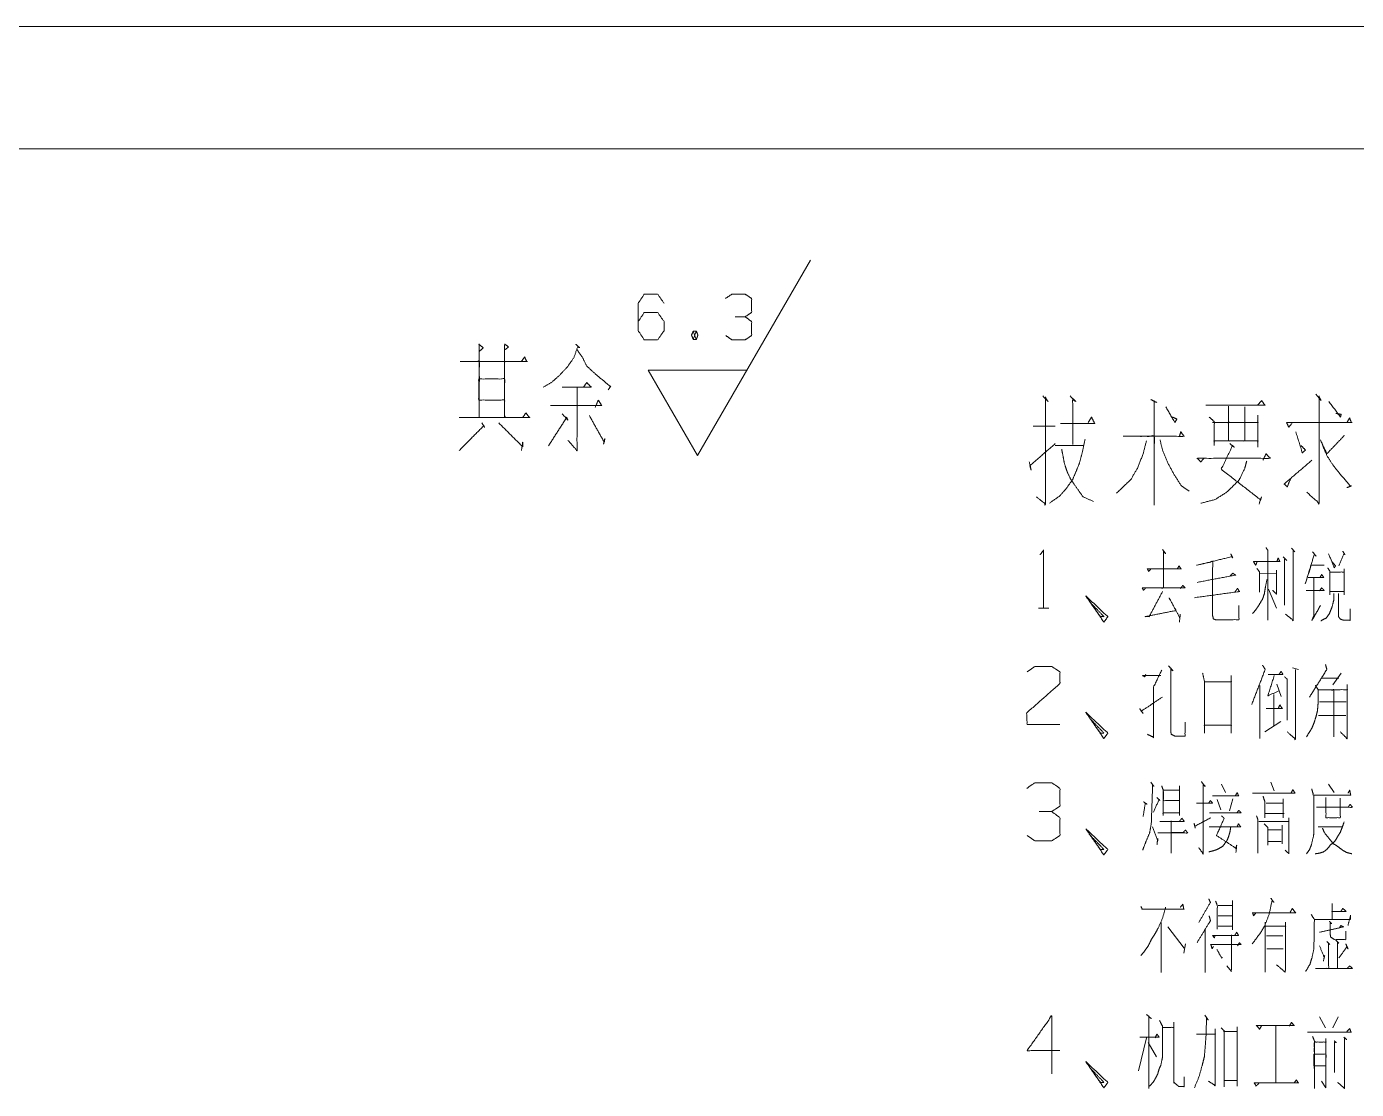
# Model space of a CAD drawing. Header units: millimetres. Extents: x 0 to 420, y 0 to 297.
# Drawn here: x 317.8 to 372.2, y 253.5 to 297 of the extents above; entities that cross this region are included whole.
import ezdxf

# ---------------------------------------------------------------- set-up
doc = ezdxf.new("R2010")
doc.units = ezdxf.units.MM
doc.layers.add('101', color=7, linetype='Continuous', true_color=0xffffff)

msp = doc.modelspace()

# ---------------------------------------------------------------- linework, layer by layer
at = {"layer": '101', "color": 133, "linetype": 'Continuous', "lineweight": 18}
for p, q in [((420, 297), (0, 297)), ((415, 292), (25, 292))]:
    msp.add_line(p, q, dxfattribs=at)
at = {"layer": '101', "color": 43, "linetype": 'Continuous', "lineweight": 18}
for p, q in [((345.265, 279.451), (349.881, 287.451)), ((345.084, 284.541), (345.21, 284.206)), ((345.265, 279.451), (343.245, 282.951)), ((343.245, 282.951), (347.284, 282.951))]:
    msp.add_line(p, q, dxfattribs=at)
at = {"layer": '101', "color": 72, "linetype": 'Continuous', "lineweight": 18}
for p, q in [((358.997, 280.653), (359.898, 280.653)), ((359.898, 279.866), (361.038, 279.866)), ((369.57, 275.666), (369.711, 275.516)), ((369.234, 275.316), (369.375, 275.166)), ((369.287, 275.216), (369.287, 273.341)), ((368.279, 274.616), (368.951, 274.641)), ((368.633, 273.991), (368.951, 273.216)), ((359.209, 273.216), (359.633, 273.216)), ((369.605, 270.778), (369.852, 270.703)), ((371.599, 270.553), (371.263, 270.078)), ((368.279, 270.053), (368.279, 267.878)), ((368.969, 270.103), (369.145, 269.603)), ((370.821, 270.353), (371.51, 270.353)), ((368.845, 269.678), (368.845, 268.403)), ((370.715, 269.378), (371.811, 269.378)), ((368.474, 268.153), (369.128, 268.578)), ((370.68, 268.828), (371.793, 268.828)), ((366.71, 266.016), (366.869, 265.666)), ((368.721, 266.091), (368.863, 265.741)), ((371.086, 266.016), (371.316, 265.666)), ((366.533, 265.391), (366.675, 264.966)), ((367.169, 265.416), (367.028, 264.916)), ((368.527, 265.241), (369.234, 265.241)), ((369.234, 265.416), (369.234, 264.641)), ((368.226, 264.491), (369.464, 264.491)), ((368.474, 264.816), (369.269, 264.816)), ((368.598, 264.141), (369.145, 264.141)), ((369.181, 264.341), (369.181, 263.566)), ((370.662, 264.266), (371.669, 264.266)), ((368.598, 263.666), (369.145, 263.666)), ((367.152, 261.253), (367.152, 260.053)), ((366.568, 261.053), (367.152, 261.053)), ((364.239, 260.353), (364.239, 258.303)), ((364.504, 260.178), (365.176, 259.303)), ((366.568, 260.628), (367.152, 260.628)), ((366.568, 260.203), (367.152, 260.203)), ((366.038, 260.053), (366.038, 258.303)), ((367.116, 259.853), (367.116, 258.403)), ((368.544, 259.803), (369.216, 259.803)), ((365.229, 259.478), (365.158, 259.103)), ((368.562, 259.278), (369.234, 259.278)), ((367.116, 258.353), (366.922, 258.578)), ((370.715, 256.491), (370.962, 256.041)), ((371.475, 256.491), (371.263, 256.041)), ((368.933, 256.141), (368.933, 253.791)), ((368.933, 256.116), (368.933, 253.791)), ((363.638, 255.641), (363.302, 254.291)), ((363.709, 255.441), (364.045, 254.866)), ((370.803, 253.866), (370.98, 253.591))]:
    msp.add_line(p, q, dxfattribs=at)
at = {"layer": '101', "color": 43, "linetype": 'Continuous', "lineweight": 18}
for points, knots in [([(342.833, 284.935), (343.083, 285.309), (343.626, 285.309), (343.89, 284.935), (343.89, 284.561), (343.626, 284.187), (343.083, 284.187), (342.833, 284.561), (342.833, 285.683), (343.083, 286.057), (343.626, 286.057), (343.89, 285.683)], [0, 0, 0.076963, 0.169763, 0.248074, 0.312018, 0.39033, 0.48313, 0.560092, 0.751926, 0.828889, 0.921689, 1, 1]), ([(347.211, 285.132), (347.475, 285.309), (347.475, 285.88), (347.211, 286.057), (346.668, 286.057), (346.404, 285.88)], [0, 0, 0.153872, 0.429849, 0.583721, 0.846128, 1, 1]), ([(346.418, 284.364), (346.668, 284.187), (347.211, 284.187), (347.475, 284.364), (347.475, 284.935), (347.211, 285.132), (346.807, 285.132)], [0, 0, 0.12412, 0.343693, 0.472448, 0.703377, 0.836727, 1, 1]), ([(345.084, 284.206), (345.21, 284.206), (345.279, 284.383), (345.21, 284.541), (345.084, 284.541), (345.015, 284.383), (345.084, 284.206), (345.21, 284.541)], [0, 0, 0.093983, 0.236792, 0.365957, 0.45994, 0.589105, 0.731914, 1, 1])]:
    msp.add_open_spline(points, degree=1, knots=knots, dxfattribs=at)
at = {"layer": '101', "color": 72, "linetype": 'Continuous', "lineweight": 18}
for points, knots in [([(336.305, 284.013), (336.49, 283.863), (336.331, 283.713), (336.331, 284.013), (336.331, 281.013), (336.331, 283.301), (335.562, 283.301), (338.293, 283.301), (337.365, 283.301), (337.365, 283.976), (337.365, 281.013), (337.365, 282.588), (336.305, 282.588), (336.305, 281.726), (337.365, 281.726), (337.365, 281.013), (335.509, 281.013), (338.373, 281.013), (338.24, 281.201), (338.107, 281.013)], [0, 0, 0.009717, 0.01862, 0.030836, 0.152989, 0.24613, 0.277436, 0.388627, 0.426411, 0.453896, 0.574522, 0.638652, 0.681834, 0.716953, 0.760134, 0.789145, 0.864711, 0.9813, 0.99065, 1, 1]), ([(337.392, 283.788), (337.524, 283.901), (337.365, 284.013)], [0, 0, 0.471535, 1, 1]), ([(340.276, 284.013), (340.435, 283.863), (340.356, 283.901), (340.197, 283.451), (339.931, 283.076), (339.613, 282.738), (339.322, 282.476), (338.95, 282.251)], [0, 0, 0.086309, 0.12102, 0.309421, 0.490705, 0.673783, 0.828666, 1, 1]), ([(340.329, 283.788), (340.541, 283.488), (340.727, 283.113), (341.098, 282.776), (341.549, 282.401), (341.681, 282.288), (341.708, 282.288), (341.602, 282.138)], [0, 0, 0.16272, 0.348027, 0.570218, 0.82989, 0.906889, 0.918635, 1, 1]), ([(338.054, 283.301), (338.187, 283.488), (338.267, 283.301)], [0, 0, 0.529971, 1, 1]), ([(339.719, 282.251), (340.912, 282.251), (340.727, 282.438), (340.594, 282.251)], [0, 0, 0.707431, 0.863851, 1, 1]), ([(340.329, 282.251), (340.329, 279.663), (339.958, 280.076)], [0, 0, 0.823415, 1, 1]), ([(370.566, 281.966), (370.779, 281.703), (370.699, 281.853), (370.699, 277.503), (370.195, 277.953)], [0, 0, 0.060995, 0.091676, 0.877913, 1, 1]), ([(339.242, 281.501), (341.337, 281.501), (341.204, 281.726), (341.071, 281.426)], [0, 0, 0.780475, 0.877786, 1, 1]), ([(359.394, 281.891), (359.606, 281.666), (359.5, 281.816), (359.5, 277.466), (359.129, 277.766)], [0, 0, 0.058118, 0.092645, 0.910296, 1, 1]), ([(360.508, 281.891), (360.747, 281.666), (360.614, 281.741), (360.614, 279.903)], [0, 0, 0.141501, 0.207218, 1, 1]), ([(363.817, 281.741), (364.055, 281.628), (363.949, 281.666), (363.949, 277.428), (363.949, 280.241), (362.677, 280.241), (365.169, 280.241), (365.036, 280.428), (364.983, 280.241)], [0, 0, 0.022712, 0.032396, 0.397209, 0.639341, 0.748901, 0.963455, 0.983225, 1, 1]), ([(364.426, 281.441), (364.798, 280.803), (364.877, 280.953), (364.691, 281.028)], [0, 0, 0.665982, 0.819253, 1, 1]), ([(366.065, 281.516), (368.477, 281.516), (368.345, 281.703), (368.186, 281.516)], [0, 0, 0.835357, 0.914861, 1, 1]), ([(366.197, 281.028), (366.409, 280.841), (366.409, 279.866), (366.409, 280.053), (368.186, 280.053), (368.186, 279.791), (368.186, 281.103), (368.186, 280.803), (366.33, 280.803), (366.993, 280.803), (366.993, 281.478), (366.993, 280.053), (367.655, 280.053), (367.655, 281.441)], [0, 0, 0.024062, 0.106929, 0.122865, 0.273839, 0.296149, 0.407699, 0.433196, 0.59093, 0.647263, 0.704632, 0.825745, 0.882076, 1, 1]), ([(371.097, 281.666), (371.574, 281.028), (371.6, 281.141), (371.388, 281.178)], [0, 0, 0.706429, 0.808949, 1, 1]), ([(339.719, 281.163), (339.958, 280.901), (339.905, 281.013), (339.163, 279.851)], [0, 0, 0.190889, 0.257814, 1, 1]), ([(340.833, 281.088), (341.443, 280.001), (341.469, 280.151), (341.416, 279.926)], [0, 0, 0.764772, 0.858208, 1, 1]), ([(360.11, 280.766), (361.515, 280.766), (361.383, 281.028), (361.25, 280.803)], [0, 0, 0.716779, 0.866796, 1, 1]), ([(369.586, 280.766), (369.453, 280.616), (369.373, 280.803), (372.025, 280.803), (371.945, 280.991), (371.839, 280.803)], [0, 0, 0.057621, 0.116247, 0.879381, 0.938001, 1, 1]), ([(336.437, 280.788), (336.543, 280.601), (336.517, 280.676), (335.509, 279.663)], [0, 0, 0.125001, 0.171159, 1, 1]), ([(337.127, 280.788), (338.107, 279.813), (338.107, 280.001), (338.054, 279.663)], [0, 0, 0.723289, 0.821343, 1, 1]), ([(369.745, 280.428), (370.01, 279.566), (370.142, 279.678), (369.957, 279.866)], [0, 0, 0.673372, 0.803126, 1, 1]), ([(371.733, 280.278), (371.017, 279.528), (370.752, 280.091), (371.017, 279.453), (371.256, 279.078), (371.521, 278.741), (371.972, 278.216), (372.025, 278.216), (371.839, 278.141)], [0, 0, 0.248761, 0.397959, 0.563616, 0.670259, 0.773234, 0.939247, 0.951973, 1, 1]), ([(358.838, 279.191), (358.917, 278.853), (358.864, 279.041), (359.898, 279.941)], [0, 0, 0.18131, 0.283188, 1, 1]), ([(361.118, 280.128), (361.012, 279.603), (360.906, 279.191), (360.773, 278.853), (360.614, 278.478), (360.349, 278.103), (360.084, 277.803), (359.66, 277.503)], [0, 0, 0.172181, 0.309103, 0.425669, 0.556623, 0.704265, 0.83297, 1, 1]), ([(363.631, 280.053), (363.498, 279.528), (363.26, 278.928), (362.995, 278.478), (362.411, 277.916)], [0, 0, 0.214888, 0.471139, 0.678414, 1, 1]), ([(364.188, 280.091), (364.294, 279.678), (364.506, 279.153), (364.771, 278.666), (365.063, 278.216), (365.381, 277.991)], [0, 0, 0.172233, 0.401194, 0.62559, 0.842437, 1, 1]), ([(367.046, 279.941), (367.231, 279.791), (367.152, 279.866), (366.701, 278.891), (368.292, 277.653), (368.345, 277.766), (368.239, 277.466)], [0, 0, 0.061508, 0.089682, 0.366514, 0.885941, 0.917993, 1, 1]), ([(360.163, 279.716), (360.216, 279.453), (360.269, 279.153), (360.375, 278.816), (360.534, 278.478), (361.038, 277.766), (361.462, 277.578)], [0, 0, 0.101612, 0.217192, 0.351416, 0.492972, 0.824039, 1, 1]), ([(365.985, 279.341), (365.853, 279.191), (365.72, 279.341), (368.689, 279.341), (368.53, 279.528), (368.398, 279.266)], [0, 0, 0.051205, 0.102403, 0.861887, 0.924779, 1, 1]), ([(367.735, 279.228), (367.655, 278.928), (367.417, 278.441), (366.913, 277.953), (366.436, 277.653), (365.853, 277.503)], [0, 0, 0.114099, 0.313631, 0.571351, 0.778587, 1, 1]), ([(369.532, 278.516), (369.4, 278.178), (369.267, 278.291), (370.407, 279.266)], [0, 0, 0.178053, 0.26342, 1, 1]), ([(359.279, 275.391), (359.421, 275.591), (359.421, 273.216)], [0, 0, 0.093484, 1, 1]), ([(364.292, 275.616), (364.416, 275.441), (364.327, 275.516), (364.327, 274.041), (363.461, 274.041), (365.211, 274.041), (365.123, 274.141), (365.017, 274.016)], [0, 0, 0.045422, 0.069988, 0.382589, 0.566135, 0.936978, 0.965255, 1, 1]), ([(367.081, 275.441), (367.169, 275.266), (367.116, 275.316), (365.685, 274.966), (366.339, 275.116), (366.339, 272.916), (366.374, 272.766), (366.462, 272.741), (367.417, 272.741), (367.417, 273.316)], [0, 0, 0.030685, 0.042089, 0.27277, 0.377785, 0.722121, 0.746239, 0.760616, 0.910001, 1, 1]), ([(368.527, 275.691), (368.598, 275.566), (368.598, 272.716)], [0, 0, 0.047969, 1, 1]), ([(369.64, 275.566), (369.64, 272.716), (369.322, 272.966)], [0, 0, 0.875677, 1, 1]), ([(370.432, 275.516), (370.573, 275.341), (370.503, 275.416), (370.132, 274.216), (370.379, 274.966), (370.909, 274.966)], [0, 0, 0.077468, 0.112956, 0.545474, 0.817417, 1, 1]), ([(371.086, 275.441), (371.316, 274.866), (371.369, 274.941), (371.227, 275.116)], [0, 0, 0.661495, 0.759638, 1, 1]), ([(371.669, 275.541), (371.758, 275.391), (371.722, 275.466), (371.51, 274.941)], [0, 0, 0.211477, 0.312188, 1, 1]), ([(363.815, 274.816), (363.726, 274.716), (363.673, 274.816), (365.052, 274.816), (364.964, 274.941), (364.893, 274.816)], [0, 0, 0.069442, 0.12834, 0.845645, 0.925285, 1, 1]), ([(368.156, 275.091), (368.103, 274.966), (368.014, 275.116), (369.092, 275.116), (369.022, 275.266), (368.969, 275.116)], [0, 0, 0.079257, 0.180898, 0.81031, 0.907117, 1, 1]), ([(368.156, 274.841), (368.262, 274.691), (368.262, 273.866)], [0, 0, 0.182136, 1, 1]), ([(371.051, 274.866), (371.139, 274.716), (371.139, 273.766), (371.139, 273.891), (371.722, 273.891), (371.722, 273.766), (371.722, 274.816), (371.722, 274.691), (371.121, 274.691)], [0, 0, 0.046633, 0.3011, 0.334582, 0.490809, 0.524291, 0.805546, 0.839033, 1, 1]), ([(365.702, 274.266), (367.275, 274.566), (367.169, 274.641), (367.046, 274.516)], [0, 0, 0.83968, 0.90778, 1, 1]), ([(368.562, 274.391), (368.491, 274.016), (368.456, 273.791), (368.385, 273.591), (368.209, 273.291), (368.12, 273.166), (367.979, 272.991)], [0, 0, 0.246558, 0.393716, 0.530763, 0.755733, 0.854644, 1, 1]), ([(368.951, 274.766), (368.951, 273.791), (368.792, 273.941)], [0, 0, 0.816823, 1, 1]), ([(370.255, 274.466), (370.892, 274.466), (370.803, 274.591), (370.733, 274.466)], [0, 0, 0.681995, 0.846082, 1, 1]), ([(370.485, 274.441), (370.485, 272.916), (370.397, 272.691), (370.75, 273.316)], [0, 0, 0.613734, 0.71102, 1, 1]), ([(363.585, 274.016), (363.514, 273.941), (363.461, 274.041)], [0, 0, 0.476669, 1, 1]), ([(364.292, 273.891), (363.744, 272.866), (363.585, 272.866), (364.84, 273.116), (364.557, 273.641), (364.999, 272.816), (365.017, 272.966), (364.981, 272.641)], [0, 0, 0.252061, 0.286553, 0.564056, 0.693382, 0.896348, 0.9291, 1, 1]), ([(365.596, 273.641), (367.435, 273.891), (367.364, 274.016), (367.258, 273.891)], [0, 0, 0.857805, 0.924206, 1, 1]), ([(370.167, 273.941), (370.909, 273.941), (370.803, 274.041), (370.715, 273.916)], [0, 0, 0.712975, 0.85297, 1, 1]), ([(371.298, 273.816), (371.298, 273.541), (371.227, 273.266), (371.121, 272.991), (370.998, 272.816), (370.768, 272.691)], [0, 0, 0.206832, 0.420389, 0.642066, 0.803261, 1, 1]), ([(371.493, 273.816), (371.493, 272.866), (371.563, 272.766), (371.705, 272.716), (371.97, 272.716), (371.97, 273.191)], [0, 0, 0.484055, 0.546457, 0.62289, 0.757978, 1, 1]), ([(361.291, 273.491), (361.892, 272.866), (361.75, 272.866), (361.149, 273.716), (361.892, 272.641), (362.051, 272.866), (361.149, 273.716)], [0, 0, 0.178025, 0.207063, 0.420794, 0.68903, 0.745611, 1, 1]), ([(358.749, 270.603), (359.067, 270.828), (359.757, 270.828), (360.093, 270.603), (360.093, 270.128), (358.732, 268.928), (358.749, 268.453), (360.093, 268.453)], [0, 0, 0.069688, 0.19298, 0.265275, 0.350226, 0.674743, 0.759753, 1, 1]), ([(363.603, 270.503), (363.567, 270.403), (363.479, 270.453), (364.221, 270.453)], [0, 0, 0.111652, 0.218549, 1, 1]), ([(364.257, 270.678), (363.921, 269.978), (363.921, 267.928), (363.673, 268.053)], [0, 0, 0.250154, 0.910669, 1, 1]), ([(364.539, 270.853), (364.716, 270.653), (364.628, 270.703), (364.628, 268.178), (364.645, 268.053), (364.805, 267.978), (365.211, 267.978), (365.211, 268.553)], [0, 0, 0.063897, 0.088209, 0.692695, 0.722917, 0.765023, 0.862341, 1, 1]), ([(365.932, 270.553), (366.003, 270.228), (366.003, 268.103), (366.003, 268.428), (367.099, 268.428), (367.099, 268.103), (367.099, 270.453), (367.099, 270.203), (366.021, 270.203)], [0, 0, 0.0422, 0.311814, 0.353047, 0.492088, 0.533321, 0.831483, 0.863204, 1, 1]), ([(367.944, 269.278), (368.491, 270.703), (368.403, 270.853), (368.385, 270.878)], [0, 0, 0.881757, 0.982315, 1, 1]), ([(368.615, 270.503), (369.216, 270.503), (369.145, 270.628), (369.057, 270.503)], [0, 0, 0.669488, 0.829459, 1, 1]), ([(369.729, 270.703), (369.729, 267.853), (369.393, 268.153)], [0, 0, 0.863559, 1, 1]), ([(370.962, 270.903), (371.015, 270.703), (370.308, 269.578)], [0, 0, 0.134747, 1, 1]), ([(368.863, 270.453), (368.598, 269.628), (369.057, 269.828)], [0, 0, 0.633571, 1, 1]), ([(369.287, 270.403), (369.393, 270.303), (369.393, 268.628)], [0, 0, 0.080053, 1, 1]), ([(370.538, 270.053), (370.662, 269.878), (370.662, 269.378), (370.644, 269.153), (370.627, 269.003), (370.573, 268.778), (370.503, 268.553), (370.414, 268.328), (370.326, 268.178), (370.185, 267.953)], [0, 0, 0.095702, 0.318952, 0.419724, 0.487155, 0.59037, 0.695674, 0.80361, 0.88134, 1, 1]), ([(370.68, 269.878), (371.846, 269.878), (371.846, 270.078), (371.846, 267.878), (371.563, 268.153)], [0, 0, 0.294508, 0.345002, 0.900412, 1, 1]), ([(363.355, 269.103), (363.497, 268.903), (363.426, 269.003), (364.292, 269.578)], [0, 0, 0.174079, 0.261125, 1, 1]), ([(371.21, 269.853), (371.298, 269.878), (371.298, 267.953)], [0, 0, 0.045524, 1, 1]), ([(361.291, 268.728), (361.892, 268.103), (361.75, 268.103), (361.149, 268.953), (361.892, 267.878), (362.051, 268.103), (361.149, 268.953)], [0, 0, 0.178025, 0.207063, 0.420794, 0.68903, 0.745611, 1, 1]), ([(368.527, 269.103), (369.198, 269.103), (369.092, 269.253), (369.022, 269.103)], [0, 0, 0.657711, 0.837607, 1, 1]), ([(359.757, 264.891), (360.093, 265.116), (360.093, 265.841), (359.757, 266.066), (359.067, 266.066), (358.732, 265.841)], [0, 0, 0.15387, 0.429847, 0.583718, 0.84613, 1, 1]), ([(363.815, 266.091), (363.938, 265.916), (363.885, 265.991), (363.832, 264.416), (363.762, 264.016), (363.603, 263.641), (363.479, 263.316)], [0, 0, 0.070416, 0.10059, 0.618408, 0.751879, 0.88573, 1, 1]), ([(364.257, 265.941), (364.31, 265.791), (364.31, 264.741), (364.31, 264.841), (364.981, 264.841), (364.981, 264.741), (364.981, 265.941), (364.981, 265.766), (364.327, 265.766), (364.327, 265.341), (364.964, 265.341)], [0, 0, 0.030766, 0.233823, 0.253158, 0.383042, 0.402378, 0.63444, 0.668282, 0.794752, 0.876943, 1, 1]), ([(365.879, 266.116), (366.038, 265.916), (365.95, 265.991), (365.95, 263.166), (365.773, 263.416)], [0, 0, 0.072957, 0.10605, 0.912582, 1, 1]), ([(366.339, 265.541), (367.399, 265.541), (367.346, 265.666), (367.275, 265.541)], [0, 0, 0.791481, 0.892809, 1, 1]), ([(367.979, 265.641), (369.711, 265.641), (369.623, 265.791), (369.552, 265.641)], [0, 0, 0.835944, 0.91997, 1, 1]), ([(370.397, 265.816), (370.467, 265.566), (371.987, 265.566), (371.952, 265.766), (371.881, 265.641)], [0, 0, 0.122176, 0.836962, 0.932472, 1, 1]), ([(363.514, 265.291), (363.656, 265.191), (363.585, 265.241), (363.497, 264.691)], [0, 0, 0.212047, 0.31805, 1, 1]), ([(364.062, 265.466), (364.186, 265.341), (364.151, 265.391), (363.921, 264.866)], [0, 0, 0.2171, 0.292679, 1, 1]), ([(365.685, 265.241), (366.339, 265.241), (366.25, 265.341), (366.18, 265.241)], [0, 0, 0.718752, 0.86542, 1, 1]), ([(368.403, 265.516), (368.474, 265.316), (368.474, 264.641)], [0, 0, 0.239124, 1, 1]), ([(370.485, 265.566), (370.485, 264.016), (370.467, 263.891), (370.379, 263.516), (370.308, 263.341), (370.185, 263.166)], [0, 0, 0.628903, 0.680134, 0.836453, 0.913032, 1, 1]), ([(370.591, 265.066), (372.058, 265.066), (371.97, 265.191), (371.881, 265.066)], [0, 0, 0.827316, 0.913658, 1, 1]), ([(370.98, 265.466), (370.98, 264.641), (371.563, 264.641), (371.563, 265.441)], [0, 0, 0.373603, 0.637723, 1, 1]), ([(358.749, 263.916), (359.067, 263.691), (359.757, 263.691), (360.093, 263.916), (360.093, 264.641), (359.757, 264.891), (359.244, 264.891)], [0, 0, 0.124112, 0.343692, 0.472447, 0.703378, 0.836728, 1, 1]), ([(364.098, 264.016), (365.317, 264.016), (365.229, 264.141), (365.14, 264.041), (364.645, 264.041), (364.645, 264.516), (364.645, 263.191)], [0, 0, 0.320853, 0.361123, 0.396236, 0.526437, 0.651407, 1, 1]), ([(364.186, 264.491), (365.176, 264.491), (365.087, 264.616), (364.999, 264.516)], [0, 0, 0.775514, 0.895461, 1, 1]), ([(365.579, 264.416), (365.632, 264.216), (365.614, 264.291), (366.268, 264.641)], [0, 0, 0.201724, 0.276855, 1, 1]), ([(366.215, 264.841), (367.505, 264.841), (367.417, 264.941), (367.328, 264.841)], [0, 0, 0.828595, 0.914289, 1, 1]), ([(366.71, 264.716), (366.816, 264.616), (366.498, 263.916), (367.293, 263.391), (367.328, 263.516), (367.293, 263.216)], [0, 0, 0.063382, 0.397729, 0.812145, 0.868638, 1, 1]), ([(368.138, 264.716), (368.191, 264.566), (368.191, 263.191)], [0, 0, 0.103694, 1, 1]), ([(369.464, 264.641), (369.464, 263.166), (369.304, 263.316)], [0, 0, 0.8709, 1, 1]), ([(361.291, 263.966), (361.892, 263.341), (361.75, 263.341), (361.149, 264.191), (361.892, 263.116), (362.051, 263.341), (361.149, 264.191)], [0, 0, 0.178025, 0.207063, 0.420794, 0.68903, 0.745611, 1, 1]), ([(363.885, 264.266), (364.098, 263.691), (364.098, 263.791), (364.062, 263.541)], [0, 0, 0.63485, 0.738443, 1, 1]), ([(367.081, 264.241), (367.046, 264.041), (366.993, 263.866), (366.922, 263.691), (366.745, 263.466), (366.533, 263.341), (366.374, 263.291), (366.18, 263.241)], [0, 0, 0.137746, 0.261751, 0.389751, 0.583806, 0.750759, 0.86385, 1, 1]), ([(366.197, 264.266), (367.488, 264.266), (367.399, 264.391), (367.346, 264.291)], [0, 0, 0.828948, 0.927299, 1, 1]), ([(368.456, 264.391), (368.598, 264.241), (368.598, 263.516)], [0, 0, 0.221393, 1, 1]), ([(371.722, 264.466), (371.634, 264.216), (371.563, 264.041), (371.457, 263.866), (371.334, 263.666), (371.174, 263.541), (371.015, 263.341), (370.874, 263.241), (370.715, 263.191), (370.538, 263.166)], [0, 0, 0.141797, 0.242734, 0.352155, 0.477924, 0.586095, 0.722748, 0.815375, 0.904527, 1, 1]), ([(370.839, 264.216), (370.909, 264.041), (371.263, 263.591), (371.493, 263.441), (371.652, 263.316), (371.828, 263.216), (372.041, 263.166)], [0, 0, 0.113786, 0.458784, 0.624218, 0.746189, 0.868635, 1, 1]), ([(366.18, 261.328), (366.25, 261.178), (365.773, 260.353)], [0, 0, 0.148204, 1, 1]), ([(366.462, 261.228), (366.533, 261.053), (366.533, 260.078)], [0, 0, 0.16218, 1, 1]), ([(368.721, 261.353), (368.845, 261.178), (368.774, 261.253), (368.651, 260.678), (368.474, 260.228), (368.315, 259.953), (367.961, 259.478)], [0, 0, 0.093222, 0.13806, 0.393922, 0.60423, 0.742432, 1, 1]), ([(363.408, 261.003), (363.461, 260.903), (365.158, 260.903), (365.123, 261.103), (365.017, 260.978)], [0, 0, 0.051997, 0.831401, 0.924696, 1, 1]), ([(364.416, 260.903), (364.416, 260.978), (364.292, 260.528), (364.098, 260.103), (363.974, 259.878), (363.832, 259.653), (363.709, 259.403), (363.55, 259.178), (363.408, 259.003)], [0, 0, 0.032458, 0.234398, 0.436628, 0.547735, 0.662718, 0.783421, 0.902653, 1, 1]), ([(368.12, 260.753), (368.014, 260.628), (367.979, 260.753), (369.729, 260.753), (369.605, 260.928), (369.517, 260.778)], [0, 0, 0.067404, 0.120822, 0.840297, 0.928411, 1, 1]), ([(371.227, 261.128), (371.227, 260.478), (371.227, 260.803), (371.811, 260.803), (371.669, 260.928), (371.599, 260.828)], [0, 0, 0.347689, 0.521527, 0.833535, 0.93449, 1, 1]), ([(366.197, 260.628), (366.25, 260.428), (365.702, 259.528)], [0, 0, 0.164133, 1, 1]), ([(368.491, 258.328), (368.491, 260.353), (368.491, 260.203), (369.322, 260.203), (369.322, 260.353), (369.322, 258.428), (369.304, 258.328), (368.951, 258.628)], [0, 0, 0.358671, 0.385236, 0.532373, 0.558939, 0.899896, 0.917885, 1, 1]), ([(370.379, 260.678), (370.503, 260.478), (370.485, 259.278), (370.397, 258.878), (370.326, 258.653), (370.149, 258.353)], [0, 0, 0.096817, 0.590901, 0.759548, 0.856642, 1, 1]), ([(370.503, 260.478), (371.97, 260.478), (371.987, 260.653), (371.881, 260.228)], [0, 0, 0.704981, 0.789502, 1, 1]), ([(370.715, 259.953), (371.705, 260.178), (371.581, 260.228), (371.546, 260.153)], [0, 0, 0.824297, 0.932674, 1, 1]), ([(371.121, 260.403), (371.21, 260.303), (371.157, 260.328), (371.157, 259.853), (371.174, 259.753), (371.334, 259.653), (371.793, 259.653), (371.793, 260.003)], [0, 0, 0.075573, 0.108777, 0.377742, 0.435236, 0.541612, 0.801823, 1, 1]), ([(366.445, 259.828), (366.409, 259.728), (366.339, 259.828), (367.399, 259.828), (367.328, 259.953), (367.258, 259.853)], [0, 0, 0.068207, 0.14696, 0.828904, 0.921247, 1, 1]), ([(371.387, 259.628), (371.51, 259.503), (371.457, 259.528), (371.457, 258.453)], [0, 0, 0.134307, 0.179088, 1, 1]), ([(366.374, 259.378), (366.321, 259.278), (366.268, 259.453), (367.505, 259.453), (367.435, 259.528), (367.364, 259.403)], [0, 0, 0.063597, 0.166322, 0.861404, 0.919313, 1, 1]), ([(366.515, 259.253), (366.71, 258.903), (366.745, 258.928)], [0, 0, 0.902408, 1, 1]), ([(371.015, 259.578), (371.139, 259.453), (371.086, 259.503), (371.086, 258.478), (370.556, 258.478), (372.058, 258.478), (371.952, 258.578), (371.846, 258.478)], [0, 0, 0.048884, 0.069144, 0.354027, 0.501401, 0.918969, 0.959488, 1, 1]), ([(370.715, 259.403), (370.909, 258.928), (370.927, 259.003), (370.874, 258.778)], [0, 0, 0.624785, 0.718585, 1, 1]), ([(371.793, 259.478), (371.881, 259.278), (371.828, 259.353), (371.51, 258.903)], [0, 0, 0.25379, 0.36037, 1, 1]), ([(360.093, 255.116), (358.749, 255.116), (359.757, 256.541), (359.757, 254.166)], [0, 0, 0.24587, 0.565296, 1, 1]), ([(363.638, 256.591), (363.832, 256.416), (363.726, 256.516), (363.726, 253.566)], [0, 0, 0.077914, 0.121329, 1, 1]), ([(364.168, 256.341), (364.292, 256.116), (364.292, 254.866), (364.221, 254.516), (364.151, 254.366), (364.098, 254.166), (364.009, 253.991), (363.903, 253.816), (363.762, 253.666)], [0, 0, 0.090307, 0.529927, 0.655503, 0.713824, 0.78659, 0.855533, 0.927503, 1, 1]), ([(366.021, 256.566), (366.162, 256.366), (366.091, 256.466), (366.074, 255.791), (366.038, 255.291), (366.003, 254.866), (365.915, 254.516), (365.791, 254.066), (365.596, 253.591)], [0, 0, 0.07397, 0.110955, 0.314872, 0.466247, 0.595042, 0.704055, 0.844997, 1, 1]), ([(363.355, 255.666), (364.151, 255.666), (364.062, 255.791), (363.992, 255.641)], [0, 0, 0.71379, 0.851178, 1, 1]), ([(364.31, 256.066), (364.752, 256.066), (364.752, 256.266), (364.752, 253.816), (364.875, 253.716), (364.964, 253.641), (365.176, 253.641), (365.176, 254.041)], [0, 0, 0.111047, 0.161313, 0.777049, 0.817032, 0.846167, 0.899468, 1, 1]), ([(365.685, 255.791), (366.445, 255.791), (366.445, 255.991), (366.445, 253.691), (366.162, 253.866)], [0, 0, 0.211549, 0.267221, 0.907427, 1, 1]), ([(366.692, 256.041), (366.816, 255.916), (366.816, 253.641), (366.816, 253.891), (367.346, 253.891), (367.346, 253.666), (367.346, 256.066), (367.346, 255.891), (366.781, 255.891)], [0, 0, 0.026657, 0.371523, 0.409422, 0.489807, 0.523915, 0.887729, 0.914257, 1, 1]), ([(368.35, 256.141), (368.262, 255.991), (368.138, 256.141), (369.676, 256.141), (369.57, 256.266), (369.481, 256.116)], [0, 0, 0.077562, 0.164199, 0.849376, 0.92242, 1, 1]), ([(370.22, 255.866), (372.005, 255.866), (371.952, 256.016), (371.828, 255.891)], [0, 0, 0.842012, 0.917057, 1, 1]), ([(370.432, 255.691), (370.503, 255.516), (370.503, 253.566), (370.503, 255.466), (370.98, 255.466), (370.98, 255.591), (370.98, 253.591), (370.98, 254.966), (370.485, 254.966), (370.485, 254.491), (370.962, 254.491)], [0, 0, 0.019945, 0.226009, 0.426789, 0.477221, 0.49043, 0.701778, 0.847081, 0.899378, 0.949572, 1, 1]), ([(371.316, 255.516), (371.404, 255.441), (371.334, 255.466), (371.334, 254.216)], [0, 0, 0.080445, 0.132508, 1, 1]), ([(371.705, 255.666), (371.828, 255.566), (371.74, 255.641), (371.74, 253.566), (371.457, 253.816)], [0, 0, 0.05833, 0.100829, 0.861602, 1, 1]), ([(361.291, 254.441), (361.892, 253.816), (361.75, 253.816), (361.149, 254.666), (361.892, 253.591), (362.051, 253.816), (361.149, 254.666)], [0, 0, 0.178025, 0.207063, 0.420794, 0.68903, 0.745611, 1, 1]), ([(368.226, 253.766), (368.12, 253.666), (368.05, 253.791), (369.852, 253.791), (369.764, 253.916), (369.676, 253.791)], [0, 0, 0.060774, 0.120649, 0.872349, 0.936179, 1, 1])]:
    msp.add_open_spline(points, degree=1, knots=knots, dxfattribs=at)

doc.saveas('drawing.dxf')
